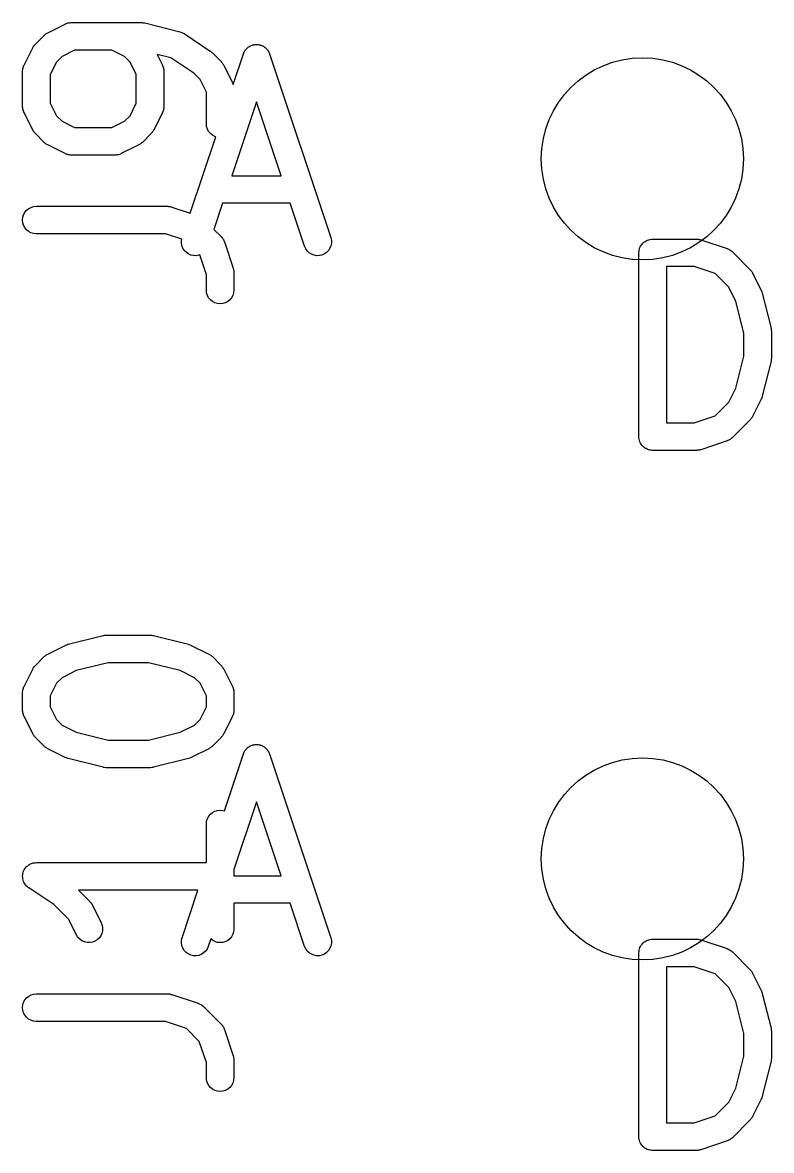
# Model space of a CAD drawing. Extents: x 47 to 146.1, y -90.2 to -39.3.
# Drawn here: x 90.61 to 94.68, y -51.12 to -44.98 of the extents above; entities that cross this region are included whole.
import ezdxf

# ---------------------------------------------------------------- set-up
doc = ezdxf.new("R2010")
doc.units = 0
doc.header["$MEASUREMENT"] = 0
doc.layers.add('BLACK', color=7, linetype='CONTINUOUS')

msp = doc.modelspace()

# ---------------------------------------------------------------- linework, layer by layer
at = {"layer": 'BLACK', "linetype": 'CONTINUOUS'}
for p, q in [((90.7441, -45.0339), (90.8393, -44.9863)), ((90.8393, -44.9863), (90.8403, -44.9858)), ((90.8403, -44.9858), (90.8423, -44.985)), ((90.8423, -44.985), (90.8443, -44.984)), ((90.8443, -44.984), (90.8492, -44.9825)), ((90.8492, -44.9825), (90.854, -44.9807)), ((90.854, -44.9807), (90.8562, -44.9804)), ((90.8562, -44.9804), (90.8583, -44.9798)), ((90.8583, -44.9798), (90.8634, -44.9793)), ((90.8634, -44.9793), (90.8685, -44.9785)), ((90.8685, -44.9785), (90.8707, -44.9785)), ((90.8707, -44.9785), (90.8729, -44.9783)), ((90.8729, -44.9783), (91.2538, -44.9783)), ((91.2538, -44.9783), (91.2549, -44.9783)), ((91.2549, -44.9783), (91.2562, -44.9785)), ((91.2562, -44.9785), (91.2575, -44.9784)), ((91.2575, -44.9784), (91.2635, -44.9793)), ((91.2635, -44.9793), (91.2694, -44.98)), ((91.2694, -44.98), (91.2707, -44.9804)), ((91.2707, -44.9804), (91.272, -44.9806)), ((91.272, -44.9806), (91.4625, -45.0282)), ((90.677, -45.0955), (90.7246, -45.0479)), ((90.7246, -45.0479), (90.7253, -45.0472)), ((90.7253, -45.0472), (90.7286, -45.0446)), ((90.7286, -45.0446), (90.7317, -45.0417)), ((90.7317, -45.0417), (90.7343, -45.04)), ((90.7343, -45.04), (90.7368, -45.0381)), ((90.7368, -45.0381), (90.7405, -45.0361)), ((90.7405, -45.0361), (90.7441, -45.0339)), ((91.4625, -45.0282), (91.4635, -45.0285)), ((91.4635, -45.0285), (91.4682, -45.0302)), ((91.4682, -45.0302), (91.473, -45.0317)), ((91.473, -45.0317), (91.475, -45.0328)), ((91.475, -45.0328), (91.4772, -45.0336)), ((91.4772, -45.0336), (91.4815, -45.0362)), ((91.4815, -45.0362), (91.4859, -45.0385)), ((91.4859, -45.0385), (91.6287, -45.1338)), ((90.6153, -45.2103), (90.6629, -45.115)), ((90.6629, -45.115), (90.6634, -45.1141)), ((90.6634, -45.1141), (90.6657, -45.1106)), ((90.6657, -45.1106), (90.6677, -45.1068)), ((90.6677, -45.1068), (90.6697, -45.1044)), ((90.6697, -45.1044), (90.6714, -45.1018)), ((90.6714, -45.1018), (90.6743, -45.0988)), ((90.6743, -45.0988), (90.677, -45.0955)), ((91.8278, -45.119), (91.8314, -45.1153)), ((91.8314, -45.1153), (91.8331, -45.1141)), ((91.8331, -45.1141), (91.8347, -45.1126)), ((91.8347, -45.1126), (91.8391, -45.1099)), ((91.8391, -45.1099), (91.8434, -45.1069)), ((91.8434, -45.1069), (91.8453, -45.1061)), ((91.8453, -45.1061), (91.8472, -45.105)), ((91.8472, -45.105), (91.852, -45.1031)), ((91.852, -45.1031), (91.8568, -45.1011)), ((91.8568, -45.1011), (91.8589, -45.1006)), ((91.8589, -45.1006), (91.8609, -45.0999)), ((91.8609, -45.0999), (91.866, -45.099)), ((91.866, -45.099), (91.8711, -45.0979)), ((91.8711, -45.0979), (91.8732, -45.0979)), ((91.8732, -45.0979), (91.8753, -45.0975)), ((91.8753, -45.0975), (91.8805, -45.0977)), ((91.8805, -45.0977), (91.8857, -45.0976)), ((91.8857, -45.0976), (91.8878, -45.098)), ((91.8878, -45.098), (91.89, -45.098)), ((91.89, -45.098), (91.895, -45.0992)), ((91.895, -45.0992), (91.9001, -45.1001)), ((91.9001, -45.1001), (91.9021, -45.1009)), ((91.9021, -45.1009), (91.9042, -45.1014)), ((91.9042, -45.1014), (91.9089, -45.1035)), ((91.9089, -45.1035), (91.9138, -45.1054)), ((91.9138, -45.1054), (91.9156, -45.1066)), ((91.9156, -45.1066), (91.9175, -45.1075)), ((91.9175, -45.1075), (91.9218, -45.1105)), ((91.9218, -45.1105), (91.9261, -45.1133)), ((91.9261, -45.1133), (91.9277, -45.1147)), ((91.9277, -45.1147), (91.9294, -45.116)), ((91.9294, -45.116), (91.933, -45.1198)), ((90.822, -45.1626), (90.7916, -45.193)), ((90.8906, -45.1283), (90.822, -45.1626)), ((91.0932, -45.1283), (90.8906, -45.1283)), ((91.1618, -45.1626), (91.0932, -45.1283)), ((91.1922, -45.193), (91.1618, -45.1626)), ((91.4135, -45.1706), (91.3394, -45.152)), ((91.3394, -45.152), (91.3685, -45.2103)), ((91.5394, -45.2545), (91.4135, -45.1706)), ((91.6287, -45.1338), (91.6289, -45.1339)), ((91.6289, -45.1339), (91.6289, -45.1339)), ((91.6289, -45.1339), (91.6289, -45.1339)), ((91.6289, -45.1339), (91.6296, -45.1344)), ((91.6296, -45.1344), (91.6349, -45.1388)), ((91.6349, -45.1388), (91.6402, -45.1432)), ((91.6402, -45.1432), (91.6878, -45.1908)), ((91.7532, -45.3155), (91.8088, -45.1487)), ((91.8088, -45.1487), (91.8092, -45.1477)), ((91.8092, -45.1477), (91.8114, -45.143)), ((91.8114, -45.143), (91.8133, -45.1381)), ((91.8133, -45.1381), (91.8144, -45.1363)), ((91.8144, -45.1363), (91.8153, -45.1344)), ((91.8153, -45.1344), (91.8184, -45.1302)), ((91.8184, -45.1302), (91.8212, -45.1258)), ((91.8212, -45.1258), (91.8227, -45.1243)), ((91.8227, -45.1243), (91.8239, -45.1226)), ((91.8239, -45.1226), (91.8278, -45.119)), ((91.933, -45.1198), (91.9367, -45.1233)), ((91.9367, -45.1233), (91.938, -45.1251)), ((91.938, -45.1251), (91.9394, -45.1267)), ((91.9394, -45.1267), (91.9422, -45.131)), ((91.9422, -45.131), (91.9452, -45.1353)), ((91.9452, -45.1353), (91.9461, -45.1373)), ((91.9461, -45.1373), (91.9472, -45.1391)), ((91.9472, -45.1391), (91.949, -45.1439)), ((91.949, -45.1439), (91.9512, -45.1487)), ((91.9512, -45.1487), (92.2845, -46.1487)), ((90.6076, -45.2384), (90.6084, -45.2333)), ((90.6076, -45.2406), (90.6076, -45.2384)), ((90.6084, -45.2333), (90.609, -45.2282)), ((90.609, -45.2282), (90.6097, -45.2261)), ((90.6097, -45.2261), (90.6101, -45.2239)), ((90.6101, -45.2239), (90.6119, -45.2191)), ((90.6119, -45.2191), (90.6134, -45.2143)), ((90.6134, -45.2143), (90.6145, -45.2123)), ((90.6145, -45.2123), (90.6153, -45.2103)), ((90.7916, -45.193), (90.7574, -45.2615)), ((91.2264, -45.2615), (91.1922, -45.193)), ((91.3685, -45.2103), (91.369, -45.2112)), ((91.369, -45.2112), (91.3697, -45.2133)), ((91.3697, -45.2133), (91.3708, -45.2152)), ((91.3708, -45.2152), (91.3723, -45.2201)), ((91.3723, -45.2201), (91.374, -45.2249)), ((91.374, -45.2249), (91.3744, -45.2271)), ((91.3744, -45.2271), (91.375, -45.2292)), ((91.375, -45.2292), (91.3755, -45.2343)), ((91.3755, -45.2343), (91.3763, -45.2394)), ((91.3763, -45.2394), (91.3762, -45.2416)), ((91.6878, -45.1908), (91.6885, -45.1915)), ((91.6885, -45.1915), (91.6912, -45.1948)), ((91.6912, -45.1948), (91.6941, -45.1979)), ((91.6941, -45.1979), (91.6957, -45.2005)), ((91.6957, -45.2005), (91.6977, -45.203)), ((91.6977, -45.203), (91.6996, -45.2067)), ((91.6996, -45.2067), (91.7018, -45.2103)), ((91.7018, -45.2103), (91.7495, -45.3055)), ((90.6074, -45.2428), (90.6076, -45.2406)), ((90.6074, -45.2438), (90.6074, -45.2428)), ((90.6074, -45.4343), (90.6074, -45.2438)), ((90.7574, -45.2615), (90.7574, -45.4166)), ((91.2264, -45.4166), (91.2264, -45.2615)), ((91.3762, -45.2416), (91.3764, -45.2438)), ((91.3764, -45.2438), (91.3764, -45.4343)), ((91.5731, -45.2882), (91.5394, -45.2545)), ((91.6074, -45.3568), (91.5731, -45.2882)), ((91.6074, -45.5295), (91.6074, -45.3568)), ((91.7495, -45.3055), (91.7499, -45.3064)), ((91.7499, -45.3064), (91.7507, -45.3085)), ((91.7507, -45.3085), (91.7517, -45.3105)), ((91.7517, -45.3105), (91.7532, -45.3154)), ((91.7532, -45.3154), (91.7532, -45.3155)), ((90.7574, -45.4166), (90.7916, -45.4851)), ((91.1922, -45.4851), (91.2264, -45.4166)), ((91.88, -45.4095), (91.746, -45.8117)), ((92.014, -45.8117), (91.88, -45.4095)), ((90.6076, -45.4365), (90.6074, -45.4343)), ((90.6075, -45.4387), (90.6076, -45.4365)), ((90.6083, -45.4437), (90.6075, -45.4387)), ((90.6088, -45.4489), (90.6083, -45.4437)), ((90.6094, -45.451), (90.6088, -45.4489)), ((90.6098, -45.4531), (90.6094, -45.451)), ((90.6116, -45.458), (90.6098, -45.4531)), ((90.613, -45.4629), (90.6116, -45.458)), ((90.6141, -45.4648), (90.613, -45.4629)), ((90.6148, -45.4669), (90.6141, -45.4648)), ((90.6153, -45.4678), (90.6148, -45.4669)), ((90.6629, -45.5631), (90.6153, -45.4678)), ((90.7916, -45.4851), (90.822, -45.5155)), ((91.1618, -45.5155), (91.1922, -45.4851)), ((91.3685, -45.4678), (91.3209, -45.5631)), ((91.3693, -45.4658), (91.3685, -45.4678)), ((91.3704, -45.4638), (91.3693, -45.4658)), ((91.3719, -45.459), (91.3704, -45.4638)), ((91.3737, -45.4542), (91.3719, -45.459)), ((91.3741, -45.452), (91.3737, -45.4542)), ((91.3748, -45.4499), (91.3741, -45.452)), ((91.3754, -45.4448), (91.3748, -45.4499)), ((91.3762, -45.4397), (91.3754, -45.4448)), ((91.3764, -45.4353), (91.3762, -45.4375)), ((91.3762, -45.4375), (91.3762, -45.4397)), ((91.3764, -45.4343), (91.3764, -45.4353)), ((90.822, -45.5155), (90.8906, -45.5498)), ((91.0932, -45.5498), (91.1618, -45.5155)), ((91.6088, -45.5441), (91.6074, -45.5295)), ((91.613, -45.5581), (91.6088, -45.5441)), ((90.6652, -45.5666), (90.6629, -45.5631)), ((90.6671, -45.5704), (90.6652, -45.5666)), ((90.669, -45.5728), (90.6671, -45.5704)), ((90.6707, -45.5755), (90.669, -45.5728)), ((90.6736, -45.5785), (90.6707, -45.5755)), ((90.6762, -45.5818), (90.6736, -45.5785)), ((90.677, -45.5826), (90.6762, -45.5818)), ((90.7246, -45.6302), (90.677, -45.5826)), ((90.8906, -45.5498), (91.0932, -45.5498)), ((91.3068, -45.5826), (91.2592, -45.6302)), ((91.3095, -45.5793), (91.3068, -45.5826)), ((91.3125, -45.5763), (91.3095, -45.5793)), ((91.3142, -45.5737), (91.3125, -45.5763)), ((91.3161, -45.5712), (91.3142, -45.5737)), ((91.3181, -45.5675), (91.3161, -45.5712)), ((91.3204, -45.564), (91.3181, -45.5675)), ((91.3209, -45.5631), (91.3204, -45.564)), ((91.5199, -46.0154), (91.6583, -45.6002)), ((91.6199, -45.571), (91.613, -45.5581)), ((91.6292, -45.5824), (91.6199, -45.571)), ((91.6404, -45.5917), (91.6292, -45.5824)), ((91.6533, -45.5987), (91.6404, -45.5917)), ((91.6583, -45.6002), (91.6533, -45.5987)), ((90.7278, -45.6328), (90.7246, -45.6302)), ((90.7309, -45.6358), (90.7278, -45.6328)), ((90.7335, -45.6375), (90.7309, -45.6358)), ((90.7359, -45.6395), (90.7335, -45.6375)), ((90.7396, -45.6415), (90.7359, -45.6395)), ((90.7431, -45.6437), (90.7396, -45.6415)), ((90.7441, -45.6442), (90.7431, -45.6437)), ((90.8393, -45.6918), (90.7441, -45.6442)), ((91.2397, -45.6442), (91.1445, -45.6918)), ((91.2433, -45.642), (91.2397, -45.6442)), ((91.247, -45.64), (91.2433, -45.642)), ((91.2495, -45.6381), (91.247, -45.64)), ((91.2521, -45.6364), (91.2495, -45.6381)), ((91.2552, -45.6335), (91.2521, -45.6364)), ((91.2585, -45.6309), (91.2552, -45.6335)), ((91.2592, -45.6302), (91.2585, -45.6309)), ((90.8414, -45.6926), (90.8393, -45.6918)), ((90.8433, -45.6937), (90.8414, -45.6926)), ((90.8482, -45.6952), (90.8433, -45.6937)), ((90.853, -45.6971), (90.8482, -45.6952)), ((90.8552, -45.6975), (90.853, -45.6971)), ((90.8573, -45.6981), (90.8552, -45.6975)), ((90.8624, -45.6987), (90.8573, -45.6981)), ((90.8674, -45.6996), (90.8624, -45.6987)), ((90.8696, -45.6995), (90.8674, -45.6996)), ((90.8718, -45.6998), (90.8696, -45.6995)), ((90.8729, -45.6998), (90.8718, -45.6998)), ((91.111, -45.6998), (90.8729, -45.6998)), ((91.1131, -45.6995), (91.111, -45.6998)), ((91.1154, -45.6996), (91.1131, -45.6995)), ((91.1204, -45.6988), (91.1154, -45.6996)), ((91.1255, -45.6983), (91.1204, -45.6988)), ((91.1276, -45.6977), (91.1255, -45.6983)), ((91.1298, -45.6974), (91.1276, -45.6977)), ((91.1346, -45.6956), (91.1298, -45.6974)), ((91.1395, -45.6941), (91.1346, -45.6956)), ((91.1415, -45.6931), (91.1395, -45.6941)), ((91.1436, -45.6923), (91.1415, -45.6931)), ((91.1445, -45.6918), (91.1436, -45.6923)), ((91.746, -45.8117), (92.014, -45.8117)), ((91.696, -45.9617), (91.6485, -46.1039)), ((92.064, -45.9617), (91.696, -45.9617)), ((92.1422, -46.1961), (92.064, -45.9617)), ((90.6089, -46.0383), (90.6132, -46.0243)), ((90.6132, -46.0243), (90.6202, -46.0114)), ((90.6202, -46.0114), (90.6295, -46.0001)), ((90.6295, -46.0001), (90.6409, -45.9909)), ((90.6409, -45.9909), (90.6538, -45.984)), ((90.6538, -45.984), (90.6678, -45.9798)), ((90.6678, -45.9798), (90.6824, -45.9783)), ((90.6824, -45.9783), (91.3967, -45.9783)), ((91.3967, -45.9783), (91.3977, -45.9783)), ((91.3977, -45.9783), (91.4019, -45.9788)), ((91.4019, -45.9788), (91.4061, -45.9789)), ((91.4061, -45.9789), (91.4092, -45.9796)), ((91.4092, -45.9796), (91.4123, -45.98)), ((91.4123, -45.98), (91.4163, -45.9812)), ((91.4163, -45.9812), (91.4204, -45.9822)), ((91.4204, -45.9822), (91.5199, -46.0154)), ((90.6074, -46.0528), (90.6089, -46.0383)), ((90.6087, -46.0674), (90.6074, -46.0528)), ((90.6128, -46.0814), (90.6087, -46.0674)), ((90.6196, -46.0944), (90.6128, -46.0814)), ((90.6288, -46.1058), (90.6196, -46.0944)), ((90.64, -46.1152), (90.6288, -46.1058)), ((90.6528, -46.1223), (90.64, -46.1152)), ((90.6668, -46.1267), (90.6528, -46.1223)), ((90.6813, -46.1283), (90.6668, -46.1267)), ((90.6824, -46.1283), (90.6813, -46.1283)), ((91.3845, -46.1283), (90.6824, -46.1283)), ((91.4734, -46.158), (91.3845, -46.1283)), ((91.4723, -46.1629), (91.4734, -46.158)), ((91.6485, -46.1039), (91.6878, -46.1432)), ((91.6878, -46.1432), (91.6885, -46.1439)), ((91.6885, -46.1439), (91.6899, -46.1456)), ((91.6899, -46.1456), (91.6915, -46.1471)), ((91.6915, -46.1471), (91.6945, -46.1513)), ((91.6945, -46.1513), (91.6977, -46.1553)), ((91.6977, -46.1553), (91.6987, -46.1573)), ((91.6987, -46.1573), (91.7, -46.1591)), ((91.7, -46.1591), (91.702, -46.1638)), ((92.2845, -46.1487), (92.2848, -46.1497)), ((92.2848, -46.1497), (92.2879, -46.164)), ((94.0076, -46.1622), (94.0144, -46.1602)), ((94.0144, -46.1602), (94.0211, -46.1582)), ((94.0211, -46.1582), (94.0214, -46.1581)), ((94.0214, -46.1581), (94.0217, -46.1581)), ((94.0217, -46.1581), (94.0287, -46.1574)), ((94.0287, -46.1574), (94.0357, -46.1567)), ((94.0357, -46.1567), (94.2738, -46.1567)), ((94.2738, -46.1567), (94.2749, -46.1568)), ((94.2749, -46.1568), (94.279, -46.1572)), ((94.279, -46.1572), (94.2833, -46.1573)), ((94.2833, -46.1573), (94.2863, -46.158)), ((94.2863, -46.158), (94.2894, -46.1584)), ((94.2894, -46.1584), (94.2934, -46.1597)), ((94.2934, -46.1597), (94.2975, -46.1606)), ((94.2975, -46.1606), (94.4404, -46.2082)), ((91.4718, -46.1776), (91.4723, -46.1629)), ((91.4743, -46.192), (91.4718, -46.1776)), ((91.4795, -46.2057), (91.4743, -46.192)), ((91.4872, -46.2181), (91.4795, -46.2057)), ((91.4972, -46.2288), (91.4872, -46.2181)), ((91.702, -46.1638), (91.7044, -46.1683)), ((91.7044, -46.1683), (91.705, -46.1705)), ((91.705, -46.1705), (91.7059, -46.1725)), ((91.7059, -46.1725), (91.7535, -46.3153)), ((92.1481, -46.2095), (92.1422, -46.1961)), ((92.1566, -46.2214), (92.1481, -46.2095)), ((92.1672, -46.2315), (92.1566, -46.2214)), ((92.2721, -46.2189), (92.262, -46.2295)), ((92.2801, -46.2066), (92.2721, -46.2189)), ((92.2854, -46.193), (92.2801, -46.2066)), ((92.2881, -46.1786), (92.2854, -46.193)), ((92.2879, -46.164), (92.2881, -46.1786)), ((93.9615, -46.2237), (93.9622, -46.2167)), ((93.9622, -46.2167), (93.9623, -46.2164)), ((93.9623, -46.2164), (93.9624, -46.2162)), ((93.9624, -46.2162), (93.9645, -46.2095)), ((93.9645, -46.2095), (93.9666, -46.2027)), ((93.9666, -46.2027), (93.9667, -46.2024)), ((93.9667, -46.2024), (93.9668, -46.2022)), ((93.9668, -46.2022), (93.9702, -46.196)), ((93.9702, -46.196), (93.9735, -46.1898)), ((93.9735, -46.1898), (93.9737, -46.1896)), ((93.9737, -46.1896), (93.9738, -46.1894)), ((93.9738, -46.1894), (93.9784, -46.1839)), ((93.9784, -46.1839), (93.9829, -46.1785)), ((93.9829, -46.1785), (93.9831, -46.1784)), ((93.9831, -46.1784), (93.9832, -46.1782)), ((93.9832, -46.1782), (93.9887, -46.1738)), ((93.9887, -46.1738), (93.9942, -46.1693)), ((93.9942, -46.1693), (93.9944, -46.1692)), ((93.9944, -46.1692), (93.9946, -46.169)), ((93.9946, -46.169), (94.0009, -46.1657)), ((94.0009, -46.1657), (94.0071, -46.1624)), ((94.0071, -46.1624), (94.0074, -46.1623)), ((94.0074, -46.1623), (94.0076, -46.1622)), ((94.4404, -46.2082), (94.4414, -46.2086)), ((94.4414, -46.2086), (94.4434, -46.2095)), ((94.4434, -46.2095), (94.4455, -46.2101)), ((94.4455, -46.2101), (94.45, -46.2125)), ((94.45, -46.2125), (94.4547, -46.2147)), ((94.4547, -46.2147), (94.4564, -46.216)), ((94.4564, -46.216), (94.4584, -46.217)), ((94.4584, -46.217), (94.4624, -46.2203)), ((94.4624, -46.2203), (94.4665, -46.2233)), ((91.5091, -46.2373), (91.4972, -46.2288)), ((91.5225, -46.2434), (91.5091, -46.2373)), ((91.5367, -46.2467), (91.5225, -46.2434)), ((91.5513, -46.2472), (91.5367, -46.2467)), ((91.5658, -46.2449), (91.5513, -46.2472)), ((91.5713, -46.2429), (91.5658, -46.2449)), ((91.6074, -46.3512), (91.5713, -46.2429)), ((92.1796, -46.2393), (92.1672, -46.2315)), ((92.1932, -46.2446), (92.1796, -46.2393)), ((92.2076, -46.2472), (92.1932, -46.2446)), ((92.2223, -46.2468), (92.2076, -46.2472)), ((92.2366, -46.2437), (92.2223, -46.2468)), ((92.25, -46.2378), (92.2366, -46.2437)), ((92.262, -46.2295), (92.25, -46.2378)), ((93.9607, -46.2307), (93.9615, -46.2237)), ((93.9607, -46.2312), (93.9607, -46.2307)), ((93.9607, -46.2317), (93.9607, -46.2312)), ((93.9607, -46.2312), (93.9607, -46.2312)), ((93.9607, -46.2312), (93.9607, -46.2312)), ((93.9607, -47.2317), (93.9607, -46.2317)), ((94.4665, -46.2233), (94.468, -46.2249)), ((94.468, -46.2249), (94.4697, -46.2263)), ((94.4697, -46.2263), (94.5649, -46.3216)), ((91.7535, -46.3153), (91.7539, -46.3163)), ((91.7539, -46.3163), (91.7547, -46.3204)), ((91.7547, -46.3204), (91.756, -46.3245)), ((91.756, -46.3245), (91.7563, -46.3276)), ((91.7563, -46.3276), (91.7569, -46.3306)), ((91.7569, -46.3306), (91.757, -46.3348)), ((91.757, -46.3348), (91.7574, -46.339)), ((91.7574, -46.339), (91.7574, -46.4343)), ((94.1107, -46.3067), (94.1107, -47.1567)), ((94.2616, -46.3067), (94.1107, -46.3067)), ((94.3762, -46.3449), (94.2616, -46.3067)), ((94.4503, -46.419), (94.3762, -46.3449)), ((94.5649, -46.3216), (94.5657, -46.3223)), ((94.5657, -46.3223), (94.5683, -46.3256)), ((94.5683, -46.3256), (94.5712, -46.3287)), ((94.5712, -46.3287), (94.5729, -46.3313)), ((94.5729, -46.3313), (94.5748, -46.3338)), ((94.5748, -46.3338), (94.5767, -46.3375)), ((94.5767, -46.3375), (94.579, -46.3411)), ((94.579, -46.3411), (94.6266, -46.4363)), ((91.6074, -46.4343), (91.6074, -46.3512)), ((91.6088, -46.4489), (91.6074, -46.4343)), ((91.613, -46.4629), (91.6088, -46.4489)), ((91.6199, -46.4758), (91.613, -46.4629)), ((91.7513, -46.4638), (91.7443, -46.4767)), ((91.7557, -46.4499), (91.7513, -46.4638)), ((91.7574, -46.4353), (91.7557, -46.4499)), ((91.7574, -46.4343), (91.7574, -46.4353)), ((94.4888, -46.496), (94.4503, -46.419)), ((94.6266, -46.4363), (94.6271, -46.4372)), ((94.6271, -46.4372), (94.6272, -46.4376)), ((94.6272, -46.4376), (94.6274, -46.4379)), ((94.6274, -46.4379), (94.6297, -46.4445)), ((94.6297, -46.4445), (94.6321, -46.451)), ((94.6321, -46.451), (94.6322, -46.4513)), ((94.6322, -46.4513), (94.6323, -46.4517)), ((94.6323, -46.4517), (94.6799, -46.6421)), ((91.6292, -46.4871), (91.6199, -46.4758)), ((91.6404, -46.4965), (91.6292, -46.4871)), ((91.6533, -46.5034), (91.6404, -46.4965)), ((91.6673, -46.5078), (91.6533, -46.5034)), ((91.6819, -46.5093), (91.6673, -46.5078)), ((91.6964, -46.508), (91.6819, -46.5093)), ((91.7105, -46.5038), (91.6964, -46.508)), ((91.7234, -46.497), (91.7105, -46.5038)), ((91.7349, -46.4879), (91.7234, -46.497)), ((91.7443, -46.4767), (91.7349, -46.4879)), ((94.5321, -46.6696), (94.4888, -46.496)), ((94.6799, -46.6421), (94.6801, -46.6431)), ((94.6801, -46.6431), (94.6803, -46.6445)), ((94.6803, -46.6445), (94.6807, -46.6457)), ((94.6807, -46.6457), (94.6813, -46.6517)), ((94.6813, -46.6517), (94.6821, -46.6577)), ((94.5321, -46.7939), (94.5321, -46.6696)), ((94.6821, -46.6577), (94.682, -46.659)), ((94.682, -46.659), (94.6821, -46.6603)), ((94.6821, -46.6603), (94.6821, -46.8032)), ((94.4888, -46.9675), (94.5321, -46.7939)), ((94.6799, -46.8214), (94.6323, -47.0118)), ((94.6801, -46.82), (94.6799, -46.8214)), ((94.6805, -46.8188), (94.6801, -46.82)), ((94.6812, -46.8128), (94.6805, -46.8188)), ((94.6821, -46.8069), (94.6812, -46.8128)), ((94.6821, -46.8042), (94.682, -46.8055)), ((94.682, -46.8055), (94.6821, -46.8069)), ((94.6821, -46.8032), (94.6821, -46.8042)), ((94.4503, -47.0445), (94.4888, -46.9675)), ((94.6293, -47.0201), (94.6269, -47.0266)), ((94.6318, -47.0135), (94.6293, -47.0201)), ((94.6319, -47.0132), (94.6318, -47.0135)), ((94.632, -47.0129), (94.6319, -47.0132)), ((94.6323, -47.0118), (94.632, -47.0129)), ((94.3762, -47.1186), (94.4503, -47.0445)), ((94.6266, -47.0272), (94.579, -47.1224)), ((94.6267, -47.0269), (94.6266, -47.0272)), ((94.6269, -47.0266), (94.6267, -47.0269)), ((94.2616, -47.1567), (94.3762, -47.1186)), ((94.5649, -47.1419), (94.4697, -47.2372)), ((94.5676, -47.1387), (94.5649, -47.1419)), ((94.5705, -47.1356), (94.5676, -47.1387)), ((94.5722, -47.133), (94.5705, -47.1356)), ((94.5742, -47.1306), (94.5722, -47.133)), ((94.5762, -47.1269), (94.5742, -47.1306)), ((94.5785, -47.1234), (94.5762, -47.1269)), ((94.579, -47.1224), (94.5785, -47.1234)), ((94.1107, -47.1567), (94.2616, -47.1567)), ((93.9614, -47.2388), (93.9607, -47.2317)), ((93.962, -47.2458), (93.9614, -47.2388)), ((93.9621, -47.2461), (93.962, -47.2458)), ((93.9621, -47.2463), (93.9621, -47.2461)), ((93.9642, -47.2531), (93.9621, -47.2463)), ((93.9662, -47.2598), (93.9642, -47.2531)), ((93.9663, -47.2601), (93.9662, -47.2598)), ((93.9664, -47.2603), (93.9663, -47.2601)), ((93.9697, -47.2666), (93.9664, -47.2603)), ((94.4404, -47.2553), (94.2975, -47.3029)), ((94.4424, -47.2544), (94.4404, -47.2553)), ((94.4445, -47.2538), (94.4424, -47.2544)), ((94.4491, -47.2514), (94.4445, -47.2538)), ((94.4538, -47.2493), (94.4491, -47.2514)), ((94.4556, -47.248), (94.4538, -47.2493)), ((94.4575, -47.247), (94.4556, -47.248)), ((94.4615, -47.2438), (94.4575, -47.247)), ((94.4657, -47.2409), (94.4615, -47.2438)), ((94.4672, -47.2393), (94.4657, -47.2409)), ((94.469, -47.2379), (94.4672, -47.2393)), ((94.4697, -47.2372), (94.469, -47.2379)), ((93.973, -47.2728), (93.9697, -47.2666)), ((93.9731, -47.273), (93.973, -47.2728)), ((93.9732, -47.2732), (93.9731, -47.273)), ((93.9777, -47.2788), (93.9732, -47.2732)), ((93.9821, -47.2842), (93.9777, -47.2788)), ((93.9823, -47.2844), (93.9821, -47.2842)), ((93.9825, -47.2846), (93.9823, -47.2844)), ((93.9879, -47.2891), (93.9825, -47.2846)), ((93.9933, -47.2936), (93.9879, -47.2891)), ((93.9936, -47.2938), (93.9933, -47.2936)), ((93.9938, -47.2939), (93.9936, -47.2938)), ((94, -47.2973), (93.9938, -47.2939)), ((94.0062, -47.3007), (94, -47.2973)), ((94.0064, -47.3008), (94.0062, -47.3007)), ((94.0066, -47.3009), (94.0064, -47.3008)), ((94.0134, -47.303), (94.0066, -47.3009)), ((94.0201, -47.3051), (94.0134, -47.303)), ((94.0204, -47.3051), (94.0201, -47.3051)), ((94.0206, -47.3052), (94.0204, -47.3051)), ((94.0276, -47.3059), (94.0206, -47.3052)), ((94.0347, -47.3067), (94.0276, -47.3059)), ((94.0352, -47.3067), (94.0347, -47.3067)), ((94.0357, -47.3067), (94.0352, -47.3067)), ((94.0352, -47.3067), (94.0352, -47.3067)), ((94.0352, -47.3067), (94.0352, -47.3067)), ((94.2738, -47.3067), (94.0357, -47.3067)), ((94.278, -47.3063), (94.2738, -47.3067)), ((94.2822, -47.3063), (94.278, -47.3063)), ((94.2853, -47.3056), (94.2822, -47.3063)), ((94.2884, -47.3053), (94.2853, -47.3056)), ((94.2924, -47.3041), (94.2884, -47.3053)), ((94.2965, -47.3032), (94.2924, -47.3041)), ((94.2975, -47.3029), (94.2965, -47.3032)), ((90.7441, -48.4153), (90.8393, -48.3677)), ((90.8393, -48.3677), (90.8403, -48.3672)), ((90.8403, -48.3672), (90.8406, -48.3671)), ((90.8406, -48.3671), (90.8409, -48.3669)), ((90.8409, -48.3669), (90.8475, -48.3646)), ((90.8475, -48.3646), (90.854, -48.3622)), ((90.854, -48.3622), (90.8543, -48.3621)), ((90.8543, -48.3621), (90.8547, -48.362)), ((90.8547, -48.362), (91.0451, -48.3144)), ((91.0451, -48.3144), (91.0462, -48.3141)), ((91.0462, -48.3141), (91.0475, -48.314)), ((91.0475, -48.314), (91.0488, -48.3136)), ((91.0488, -48.3136), (91.0547, -48.313)), ((91.0547, -48.313), (91.0607, -48.3122)), ((91.0607, -48.3122), (91.062, -48.3123)), ((91.062, -48.3123), (91.0633, -48.3121)), ((91.0633, -48.3121), (91.3014, -48.3121)), ((91.3014, -48.3121), (91.3025, -48.3121)), ((91.3025, -48.3121), (91.3038, -48.3123)), ((91.3038, -48.3123), (91.3051, -48.3122)), ((91.3051, -48.3122), (91.3111, -48.3131)), ((91.3111, -48.3131), (91.317, -48.3138)), ((91.317, -48.3138), (91.3183, -48.3142)), ((91.3183, -48.3142), (91.3196, -48.3144)), ((91.3196, -48.3144), (91.5101, -48.362)), ((91.5101, -48.362), (91.5111, -48.3623)), ((91.5111, -48.3623), (91.5114, -48.3624)), ((91.5114, -48.3624), (91.5118, -48.3624)), ((91.5118, -48.3624), (91.5183, -48.3649)), ((91.5183, -48.3649), (91.5248, -48.3674)), ((91.5248, -48.3674), (91.5251, -48.3676)), ((91.5251, -48.3676), (91.5254, -48.3677)), ((91.5254, -48.3677), (91.6207, -48.4153)), ((90.677, -48.477), (90.7246, -48.4293)), ((90.7246, -48.4293), (90.7253, -48.4286)), ((90.7253, -48.4286), (90.7286, -48.426)), ((90.7286, -48.426), (90.7317, -48.4231)), ((90.7317, -48.4231), (90.7343, -48.4214)), ((90.7343, -48.4214), (90.7368, -48.4195)), ((90.7368, -48.4195), (90.7405, -48.4175)), ((90.7405, -48.4175), (90.7441, -48.4153)), ((91.6207, -48.4153), (91.6216, -48.4158)), ((91.6216, -48.4158), (91.6252, -48.4181)), ((91.6252, -48.4181), (91.6289, -48.4201)), ((91.6289, -48.4201), (91.6313, -48.422)), ((91.6313, -48.422), (91.6339, -48.4237)), ((91.6339, -48.4237), (91.6369, -48.4267)), ((91.6369, -48.4267), (91.6402, -48.4293)), ((91.6402, -48.4293), (91.6878, -48.477)), ((90.6634, -48.4955), (90.6657, -48.492)), ((90.6657, -48.492), (90.6677, -48.4883)), ((90.6677, -48.4883), (90.6697, -48.4859)), ((90.6697, -48.4859), (90.6714, -48.4832)), ((90.6714, -48.4832), (90.6743, -48.4802)), ((90.6743, -48.4802), (90.677, -48.477)), ((91.0726, -48.4621), (90.899, -48.5055)), ((91.2922, -48.4621), (91.0726, -48.4621)), ((91.4657, -48.5055), (91.2922, -48.4621)), ((91.6878, -48.477), (91.6885, -48.4777)), ((91.6885, -48.4777), (91.6912, -48.481)), ((91.6912, -48.481), (91.6941, -48.4841)), ((91.6941, -48.4841), (91.6957, -48.4867)), ((91.6957, -48.4867), (91.6977, -48.4892)), ((91.6977, -48.4892), (91.6996, -48.4929)), ((91.6996, -48.4929), (91.7018, -48.4965)), ((90.6153, -48.5917), (90.6629, -48.4965)), ((90.6629, -48.4965), (90.6634, -48.4955)), ((90.822, -48.544), (90.7916, -48.5744)), ((90.899, -48.5055), (90.822, -48.544)), ((91.5427, -48.544), (91.4657, -48.5055)), ((91.5731, -48.5744), (91.5427, -48.544)), ((91.7018, -48.4965), (91.7495, -48.5917)), ((90.6076, -48.6198), (90.6084, -48.6147)), ((90.6084, -48.6147), (90.609, -48.6096)), ((90.609, -48.6096), (90.6097, -48.6075)), ((90.6097, -48.6075), (90.6101, -48.6054)), ((90.6101, -48.6054), (90.6119, -48.6006)), ((90.6119, -48.6006), (90.6134, -48.5957)), ((90.6134, -48.5957), (90.6145, -48.5938)), ((90.6145, -48.5938), (90.6153, -48.5917)), ((90.7916, -48.5744), (90.7574, -48.6429)), ((91.6074, -48.6429), (91.5731, -48.5744)), ((91.7495, -48.5917), (91.7499, -48.5926)), ((91.7499, -48.5926), (91.7507, -48.5947)), ((91.7507, -48.5947), (91.7517, -48.5967)), ((91.7517, -48.5967), (91.7532, -48.6016)), ((91.7532, -48.6016), (91.755, -48.6064)), ((91.755, -48.6064), (91.7553, -48.6086)), ((91.7553, -48.6086), (91.756, -48.6107)), ((91.756, -48.6107), (91.7565, -48.6158)), ((91.7565, -48.6158), (91.7573, -48.6208)), ((90.6074, -48.6242), (90.6076, -48.622)), ((90.6074, -48.6252), (90.6074, -48.6242)), ((90.6074, -48.7205), (90.6074, -48.6252)), ((90.6076, -48.622), (90.6076, -48.6198)), ((90.7574, -48.6429), (90.7574, -48.7028)), ((91.6074, -48.7028), (91.6074, -48.6429)), ((91.7573, -48.6208), (91.7572, -48.623)), ((91.7572, -48.623), (91.7574, -48.6252)), ((91.7574, -48.6252), (91.7574, -48.7205)), ((90.6076, -48.7227), (90.6074, -48.7205)), ((90.6075, -48.7249), (90.6076, -48.7227)), ((90.6083, -48.7299), (90.6075, -48.7249)), ((90.6088, -48.735), (90.6083, -48.7299)), ((90.6094, -48.7372), (90.6088, -48.735)), ((90.6098, -48.7393), (90.6094, -48.7372)), ((90.7574, -48.7028), (90.7916, -48.7713)), ((91.5731, -48.7713), (91.6074, -48.7028)), ((91.7551, -48.7382), (91.7547, -48.7403)), ((91.7557, -48.7361), (91.7551, -48.7382)), ((91.7563, -48.731), (91.7557, -48.7361)), ((91.7572, -48.7259), (91.7563, -48.731)), ((91.7574, -48.7215), (91.7571, -48.7237)), ((91.7571, -48.7237), (91.7572, -48.7259)), ((91.7574, -48.7205), (91.7574, -48.7215)), ((90.6116, -48.7441), (90.6098, -48.7393)), ((90.613, -48.7491), (90.6116, -48.7441)), ((90.6141, -48.751), (90.613, -48.7491)), ((90.6148, -48.7531), (90.6141, -48.751)), ((90.6153, -48.754), (90.6148, -48.7531)), ((90.6629, -48.8493), (90.6153, -48.754)), ((90.7916, -48.7713), (90.822, -48.8017)), ((91.5427, -48.8017), (91.5731, -48.7713)), ((91.7495, -48.754), (91.7018, -48.8493)), ((91.7503, -48.752), (91.7495, -48.754)), ((91.7513, -48.75), (91.7503, -48.752)), ((91.7529, -48.7451), (91.7513, -48.75)), ((91.7547, -48.7403), (91.7529, -48.7451)), ((90.6652, -48.8528), (90.6629, -48.8493)), ((90.6671, -48.8566), (90.6652, -48.8528)), ((90.669, -48.859), (90.6671, -48.8566)), ((90.6707, -48.8616), (90.669, -48.859)), ((90.6736, -48.8647), (90.6707, -48.8616)), ((90.822, -48.8017), (90.899, -48.8402)), ((90.899, -48.8402), (91.0726, -48.8836)), ((91.2922, -48.8836), (91.4657, -48.8402)), ((91.4657, -48.8402), (91.5427, -48.8017)), ((91.6951, -48.8598), (91.6934, -48.8625)), ((91.6971, -48.8574), (91.6951, -48.8598)), ((91.6991, -48.8537), (91.6971, -48.8574)), ((91.7014, -48.8502), (91.6991, -48.8537)), ((91.7018, -48.8493), (91.7014, -48.8502)), ((90.6762, -48.868), (90.6736, -48.8647)), ((90.677, -48.8687), (90.6762, -48.868)), ((90.7246, -48.9164), (90.677, -48.8687)), ((90.7278, -48.919), (90.7246, -48.9164)), ((90.7309, -48.922), (90.7278, -48.919)), ((90.7335, -48.9237), (90.7309, -48.922)), ((91.0726, -48.8836), (91.2922, -48.8836)), ((91.6331, -48.9226), (91.6304, -48.9243)), ((91.6361, -48.9197), (91.6331, -48.9226)), ((91.6394, -48.9171), (91.6361, -48.9197)), ((91.6402, -48.9164), (91.6394, -48.9171)), ((91.6878, -48.8687), (91.6402, -48.9164)), ((91.6905, -48.8655), (91.6878, -48.8687)), ((91.6934, -48.8625), (91.6905, -48.8655)), ((91.8331, -48.9241), (91.8347, -48.9226)), ((91.8347, -48.9226), (91.8391, -48.9199)), ((91.8391, -48.9199), (91.8434, -48.9169)), ((91.8434, -48.9169), (91.8453, -48.9161)), ((91.8453, -48.9161), (91.8472, -48.915)), ((91.8472, -48.915), (91.852, -48.9131)), ((91.852, -48.9131), (91.8568, -48.9111)), ((91.8568, -48.9111), (91.8589, -48.9106)), ((91.8589, -48.9106), (91.8609, -48.9099)), ((91.8609, -48.9099), (91.866, -48.909)), ((91.866, -48.909), (91.8711, -48.9079)), ((91.8711, -48.9079), (91.8732, -48.9079)), ((91.8732, -48.9079), (91.8753, -48.9075)), ((91.8753, -48.9075), (91.8805, -48.9077)), ((91.8805, -48.9077), (91.8857, -48.9076)), ((91.8857, -48.9076), (91.8878, -48.908)), ((91.8878, -48.908), (91.89, -48.908)), ((91.89, -48.908), (91.895, -48.9092)), ((91.895, -48.9092), (91.9001, -48.9101)), ((91.9001, -48.9101), (91.9021, -48.9109)), ((91.9021, -48.9109), (91.9042, -48.9114)), ((91.9042, -48.9114), (91.9089, -48.9135)), ((91.9089, -48.9135), (91.9138, -48.9154)), ((91.9138, -48.9154), (91.9156, -48.9166)), ((91.9156, -48.9166), (91.9175, -48.9175)), ((91.9175, -48.9175), (91.9218, -48.9205)), ((91.9218, -48.9205), (91.9261, -48.9233)), ((90.7359, -48.9257), (90.7335, -48.9237)), ((90.7396, -48.9276), (90.7359, -48.9257)), ((90.7431, -48.9299), (90.7396, -48.9276)), ((90.7441, -48.9304), (90.7431, -48.9299)), ((90.8393, -48.978), (90.7441, -48.9304)), ((90.8396, -48.9782), (90.8393, -48.978)), ((90.8399, -48.9783), (90.8396, -48.9782)), ((90.8464, -48.9808), (90.8399, -48.9783)), ((90.853, -48.9833), (90.8464, -48.9808)), ((90.8533, -48.9833), (90.853, -48.9833)), ((90.8537, -48.9835), (90.8533, -48.9833)), ((90.8547, -48.9837), (90.8537, -48.9835)), ((91.0451, -49.0313), (90.8547, -48.9837)), ((91.5101, -48.9837), (91.3196, -49.0313)), ((91.5104, -48.9836), (91.5101, -48.9837)), ((91.5108, -48.9835), (91.5104, -48.9836)), ((91.5173, -48.9812), (91.5108, -48.9835)), ((91.5239, -48.9788), (91.5173, -48.9812)), ((91.5242, -48.9786), (91.5239, -48.9788)), ((91.5245, -48.9785), (91.5242, -48.9786)), ((91.5254, -48.978), (91.5245, -48.9785)), ((91.6207, -48.9304), (91.5254, -48.978)), ((91.6243, -48.9282), (91.6207, -48.9304)), ((91.628, -48.9262), (91.6243, -48.9282)), ((91.6304, -48.9243), (91.628, -48.9262)), ((91.7056, -49.2686), (91.8088, -48.9587)), ((91.8088, -48.9587), (91.8092, -48.9577)), ((91.8092, -48.9577), (91.8114, -48.953)), ((91.8114, -48.953), (91.8133, -48.9481)), ((91.8133, -48.9481), (91.8144, -48.9463)), ((91.8144, -48.9463), (91.8153, -48.9444)), ((91.8153, -48.9444), (91.8184, -48.9402)), ((91.8184, -48.9402), (91.8212, -48.9358)), ((91.8212, -48.9358), (91.8227, -48.9343)), ((91.8227, -48.9343), (91.8239, -48.9326)), ((91.8239, -48.9326), (91.8278, -48.929)), ((91.8278, -48.929), (91.8314, -48.9253)), ((91.8314, -48.9253), (91.8331, -48.9241)), ((91.9261, -48.9233), (91.9277, -48.9247)), ((91.9277, -48.9247), (91.9294, -48.926)), ((91.9294, -48.926), (91.933, -48.9298)), ((91.933, -48.9298), (91.9367, -48.9333)), ((91.9367, -48.9333), (91.938, -48.9351)), ((91.938, -48.9351), (91.9394, -48.9367)), ((91.9394, -48.9367), (91.9422, -48.941)), ((91.9422, -48.941), (91.9452, -48.9453)), ((91.9452, -48.9453), (91.9461, -48.9473)), ((91.9461, -48.9473), (91.9472, -48.9491)), ((91.9472, -48.9491), (91.949, -48.9539)), ((91.949, -48.9539), (91.9512, -48.9587)), ((91.9512, -48.9587), (92.2845, -49.9587)), ((91.0465, -49.0315), (91.0451, -49.0313)), ((91.0477, -49.0319), (91.0465, -49.0315)), ((91.0537, -49.0326), (91.0477, -49.0319)), ((91.0596, -49.0335), (91.0537, -49.0326)), ((91.061, -49.0334), (91.0596, -49.0335)), ((91.0623, -49.0336), (91.061, -49.0334)), ((91.0633, -49.0336), (91.0623, -49.0336)), ((91.3014, -49.0336), (91.0633, -49.0336)), ((91.3028, -49.0334), (91.3014, -49.0336)), ((91.3041, -49.0335), (91.3028, -49.0334)), ((91.31, -49.0327), (91.3041, -49.0335)), ((91.316, -49.0321), (91.31, -49.0327)), ((91.3173, -49.0318), (91.316, -49.0321)), ((91.3186, -49.0316), (91.3173, -49.0318)), ((91.3196, -49.0313), (91.3186, -49.0316)), ((91.88, -49.2195), (91.7574, -49.5874)), ((92.014, -49.6217), (91.88, -49.2195)), ((91.6205, -49.2971), (91.6299, -49.2859)), ((91.6299, -49.2859), (91.6413, -49.2768)), ((91.6413, -49.2768), (91.6543, -49.27)), ((91.6543, -49.27), (91.6683, -49.2659)), ((91.6683, -49.2659), (91.6829, -49.2645)), ((91.6829, -49.2645), (91.6975, -49.2661)), ((91.6975, -49.2661), (91.7056, -49.2686)), ((91.6074, -49.3385), (91.609, -49.3239)), ((91.6074, -49.3395), (91.6074, -49.3385)), ((91.6074, -49.5502), (91.6074, -49.3395)), ((91.609, -49.3239), (91.6134, -49.31)), ((91.6134, -49.31), (91.6205, -49.2971)), ((90.6111, -49.603), (90.6132, -49.5962)), ((90.6132, -49.5962), (90.6133, -49.5961)), ((90.6133, -49.5961), (90.6168, -49.5895)), ((90.6133, -49.5961), (90.6133, -49.5961)), ((90.6168, -49.5895), (90.6202, -49.5833)), ((90.6202, -49.5833), (90.6203, -49.5832)), ((90.6202, -49.5833), (90.6202, -49.5833)), ((90.6203, -49.5832), (90.6249, -49.5776)), ((90.6249, -49.5776), (90.6295, -49.572)), ((90.6295, -49.572), (90.6296, -49.572)), ((90.6296, -49.5719), (90.6354, -49.5672)), ((90.6296, -49.572), (90.6296, -49.5719)), ((90.6354, -49.5672), (90.6409, -49.5628)), ((90.6409, -49.5628), (90.6409, -49.5627)), ((90.6409, -49.5627), (90.641, -49.5627)), ((90.641, -49.5627), (90.6476, -49.5592)), ((90.6476, -49.5592), (90.6538, -49.5559)), ((90.6538, -49.5559), (90.6539, -49.5559)), ((90.6539, -49.5559), (90.6607, -49.5538)), ((90.6539, -49.5559), (90.6539, -49.5559)), ((90.6607, -49.5538), (90.6678, -49.5517)), ((90.6678, -49.5517), (90.6679, -49.5517)), ((90.6679, -49.5516), (90.6752, -49.5509)), ((90.6679, -49.5517), (90.6679, -49.5516)), ((90.6752, -49.5509), (90.6824, -49.5502)), ((90.6824, -49.5502), (91.6074, -49.5502)), ((91.7574, -49.5874), (91.7574, -49.6217)), ((90.6074, -49.6246), (90.6081, -49.6175)), ((90.6074, -49.6247), (90.6074, -49.6246)), ((90.6081, -49.6323), (90.6074, -49.6247)), ((90.6074, -49.6247), (90.6074, -49.6247)), ((90.6081, -49.6175), (90.6089, -49.6102)), ((90.6087, -49.6392), (90.6081, -49.6323)), ((90.6087, -49.6393), (90.6087, -49.6392)), ((90.6087, -49.6392), (90.6087, -49.6392)), ((90.6108, -49.6465), (90.6087, -49.6393)), ((90.6089, -49.61), (90.6111, -49.603)), ((90.6089, -49.6101), (90.6089, -49.61)), ((90.6089, -49.6102), (90.6089, -49.6101)), ((90.6128, -49.6532), (90.6108, -49.6465)), ((90.6128, -49.6533), (90.6128, -49.6532)), ((90.6161, -49.6595), (90.6128, -49.6533)), ((90.6128, -49.6533), (90.6128, -49.6533)), ((90.6196, -49.6662), (90.6161, -49.6595)), ((91.7574, -49.6217), (92.014, -49.6217)), ((90.6196, -49.6663), (90.6196, -49.6662)), ((90.6242, -49.6719), (90.6196, -49.6663)), ((90.6196, -49.6663), (90.6196, -49.6663)), ((90.6287, -49.6776), (90.6242, -49.6719)), ((90.6288, -49.6777), (90.6287, -49.6776)), ((90.6345, -49.6825), (90.6288, -49.6777)), ((90.6288, -49.6777), (90.6288, -49.6777)), ((90.6399, -49.6871), (90.6345, -49.6825)), ((90.64, -49.6871), (90.6399, -49.6871)), ((90.6408, -49.6876), (90.64, -49.6871)), ((90.64, -49.6871), (90.64, -49.6871)), ((90.64, -49.6871), (90.64, -49.6871)), ((90.7775, -49.7788), (90.6408, -49.6876)), ((91.5617, -49.7002), (90.9111, -49.7002)), ((90.9111, -49.7002), (90.9735, -49.7627)), ((91.4755, -49.9587), (91.5617, -49.7002)), ((90.8588, -49.8601), (90.7775, -49.7788)), ((90.9735, -49.7627), (90.9742, -49.7634)), ((90.9742, -49.7634), (90.9769, -49.7667)), ((90.9769, -49.7667), (90.9798, -49.7698)), ((90.9798, -49.7698), (90.9814, -49.7724)), ((90.9814, -49.7724), (90.9834, -49.7749)), ((90.9834, -49.7749), (90.9853, -49.7786)), ((90.9853, -49.7786), (90.9876, -49.7822)), ((90.9876, -49.7822), (91.0352, -49.8774)), ((92.064, -49.7717), (91.7574, -49.7717)), ((91.7574, -49.7717), (91.7574, -49.911)), ((92.1422, -50.0061), (92.064, -49.7717)), ((90.901, -49.9445), (90.8588, -49.8601)), ((91.0352, -49.8774), (91.0356, -49.8783)), ((91.0356, -49.8783), (91.0407, -49.8921)), ((91.0407, -49.8921), (91.043, -49.9065)), ((90.9088, -49.9569), (90.901, -49.9445)), ((90.9189, -49.9675), (90.9088, -49.9569)), ((91.0243, -49.9606), (91.0136, -49.9706)), ((91.0329, -49.9487), (91.0243, -49.9606)), ((91.039, -49.9354), (91.0329, -49.9487)), ((91.0424, -49.9212), (91.039, -49.9354)), ((91.043, -49.9065), (91.0424, -49.9212)), ((91.4723, -49.9729), (91.4755, -49.9587)), ((91.6313, -49.9656), (91.6178, -50.0061)), ((91.6404, -49.9731), (91.6313, -49.9656)), ((91.7349, -49.9645), (91.7234, -49.9737)), ((91.7443, -49.9533), (91.7349, -49.9645)), ((91.7513, -49.9405), (91.7443, -49.9533)), ((91.7557, -49.9265), (91.7513, -49.9405)), ((91.7574, -49.912), (91.7557, -49.9265)), ((91.7574, -49.911), (91.7574, -49.912)), ((92.2845, -49.9587), (92.2848, -49.9597)), ((92.2848, -49.9597), (92.2879, -49.974)), ((90.9308, -49.976), (90.9189, -49.9675)), ((90.9441, -49.982), (90.9308, -49.976)), ((90.9584, -49.9853), (90.9441, -49.982)), ((90.973, -49.9858), (90.9584, -49.9853)), ((90.9875, -49.9834), (90.973, -49.9858)), ((91.0012, -49.9783), (90.9875, -49.9834)), ((91.0136, -49.9706), (91.0012, -49.9783)), ((91.4718, -49.9876), (91.4723, -49.9729)), ((91.4743, -50.002), (91.4718, -49.9876)), ((91.4795, -50.0157), (91.4743, -50.002)), ((91.4872, -50.0281), (91.4795, -50.0157)), ((91.6113, -50.0204), (91.6027, -50.0322)), ((91.6175, -50.0071), (91.6113, -50.0204)), ((91.6178, -50.0061), (91.6175, -50.0071)), ((91.6533, -49.9801), (91.6404, -49.9731)), ((91.6673, -49.9844), (91.6533, -49.9801)), ((91.6819, -49.9859), (91.6673, -49.9844)), ((91.6964, -49.9846), (91.6819, -49.9859)), ((91.7105, -49.9805), (91.6964, -49.9846)), ((91.7234, -49.9737), (91.7105, -49.9805)), ((92.1481, -50.0195), (92.1422, -50.0061)), ((92.1566, -50.0314), (92.1481, -50.0195)), ((92.2801, -50.0166), (92.2721, -50.0289)), ((92.2854, -50.003), (92.2801, -50.0166)), ((92.2881, -49.9886), (92.2854, -50.003)), ((92.2879, -49.974), (92.2881, -49.9886)), ((93.9615, -50.0337), (93.9622, -50.0267)), ((93.9622, -50.0267), (93.9623, -50.0264)), ((93.9623, -50.0264), (93.9624, -50.0262)), ((93.9624, -50.0262), (93.9645, -50.0195)), ((93.9645, -50.0195), (93.9666, -50.0127)), ((93.9666, -50.0127), (93.9667, -50.0124)), ((93.9667, -50.0124), (93.9668, -50.0122)), ((93.9668, -50.0122), (93.9702, -50.006)), ((93.9702, -50.006), (93.9735, -49.9998)), ((93.9735, -49.9998), (93.9737, -49.9996)), ((93.9737, -49.9996), (93.9738, -49.9994)), ((93.9738, -49.9994), (93.9784, -49.9939)), ((93.9784, -49.9939), (93.9829, -49.9885)), ((93.9829, -49.9885), (93.9831, -49.9884)), ((93.9831, -49.9884), (93.9832, -49.9882)), ((93.9832, -49.9882), (93.9887, -49.9838)), ((93.9887, -49.9838), (93.9942, -49.9793)), ((93.9942, -49.9793), (93.9944, -49.9792)), ((93.9944, -49.9792), (93.9946, -49.979)), ((93.9946, -49.979), (94.0009, -49.9757)), ((94.0009, -49.9757), (94.0071, -49.9724)), ((94.0071, -49.9724), (94.0074, -49.9723)), ((94.0074, -49.9723), (94.0076, -49.9722)), ((94.0076, -49.9722), (94.0144, -49.9702)), ((94.0144, -49.9702), (94.0211, -49.9682)), ((94.0211, -49.9682), (94.0214, -49.9681)), ((94.0214, -49.9681), (94.0217, -49.9681)), ((94.0217, -49.9681), (94.0287, -49.9674)), ((94.0287, -49.9674), (94.0357, -49.9667)), ((94.0357, -49.9667), (94.2738, -49.9667)), ((94.2738, -49.9667), (94.2749, -49.9668)), ((94.2749, -49.9668), (94.279, -49.9672)), ((94.279, -49.9672), (94.2833, -49.9673)), ((94.2833, -49.9673), (94.2863, -49.968)), ((94.2863, -49.968), (94.2894, -49.9684)), ((94.2894, -49.9684), (94.2934, -49.9697)), ((94.2934, -49.9697), (94.2975, -49.9706)), ((94.2975, -49.9706), (94.4404, -50.0182)), ((94.4404, -50.0182), (94.4414, -50.0186)), ((94.4414, -50.0186), (94.4434, -50.0195)), ((94.4434, -50.0195), (94.4455, -50.0201)), ((94.4455, -50.0201), (94.45, -50.0225)), ((94.45, -50.0225), (94.4547, -50.0247)), ((94.4547, -50.0247), (94.4564, -50.026)), ((94.4564, -50.026), (94.4584, -50.027)), ((94.4584, -50.027), (94.4624, -50.0303)), ((91.4972, -50.0388), (91.4872, -50.0281)), ((91.5091, -50.0473), (91.4972, -50.0388)), ((91.5225, -50.0534), (91.5091, -50.0473)), ((91.5367, -50.0567), (91.5225, -50.0534)), ((91.5513, -50.0572), (91.5367, -50.0567)), ((91.5658, -50.0549), (91.5513, -50.0572)), ((91.5795, -50.0498), (91.5658, -50.0549)), ((91.592, -50.0421), (91.5795, -50.0498)), ((91.6027, -50.0322), (91.592, -50.0421)), ((92.1672, -50.0415), (92.1566, -50.0314)), ((92.1796, -50.0493), (92.1672, -50.0415)), ((92.1932, -50.0546), (92.1796, -50.0493)), ((92.2076, -50.0572), (92.1932, -50.0546)), ((92.2223, -50.0568), (92.2076, -50.0572)), ((92.2366, -50.0537), (92.2223, -50.0568)), ((92.25, -50.0478), (92.2366, -50.0537)), ((92.262, -50.0395), (92.25, -50.0478)), ((92.2721, -50.0289), (92.262, -50.0395)), ((93.9607, -50.0407), (93.9615, -50.0337)), ((93.9607, -50.0412), (93.9607, -50.0407)), ((93.9607, -50.0417), (93.9607, -50.0412)), ((93.9607, -50.0412), (93.9607, -50.0412)), ((93.9607, -50.0412), (93.9607, -50.0412)), ((93.9607, -51.0417), (93.9607, -50.0417)), ((94.4624, -50.0303), (94.4665, -50.0333)), ((94.4665, -50.0333), (94.468, -50.0349)), ((94.468, -50.0349), (94.4697, -50.0363)), ((94.4697, -50.0363), (94.5649, -50.1316)), ((94.1107, -50.1167), (94.1107, -50.9667)), ((94.2616, -50.1167), (94.1107, -50.1167)), ((94.3762, -50.1549), (94.2616, -50.1167)), ((94.5649, -50.1316), (94.5657, -50.1323)), ((94.5657, -50.1323), (94.5683, -50.1356)), ((94.5683, -50.1356), (94.5712, -50.1387)), ((94.5712, -50.1387), (94.5729, -50.1413)), ((94.5729, -50.1413), (94.5748, -50.1438)), ((94.5748, -50.1438), (94.5767, -50.1475)), ((94.5767, -50.1475), (94.579, -50.1511)), ((94.4503, -50.229), (94.3762, -50.1549)), ((94.579, -50.1511), (94.6266, -50.2463)), ((90.6409, -50.2771), (90.6538, -50.2702)), ((90.6538, -50.2702), (90.6678, -50.266)), ((90.6678, -50.266), (90.6824, -50.2645)), ((90.6824, -50.2645), (91.3967, -50.2645)), ((91.3967, -50.2645), (91.3977, -50.2645)), ((91.3977, -50.2645), (91.4019, -50.265)), ((91.4019, -50.265), (91.4061, -50.2651)), ((91.4061, -50.2651), (91.4092, -50.2658)), ((91.4092, -50.2658), (91.4123, -50.2662)), ((91.4123, -50.2662), (91.4163, -50.2674)), ((91.4163, -50.2674), (91.4204, -50.2684)), ((91.4204, -50.2684), (91.5632, -50.316)), ((94.4888, -50.306), (94.4503, -50.229)), ((94.6266, -50.2463), (94.6271, -50.2472)), ((94.6271, -50.2472), (94.6272, -50.2476)), ((94.6272, -50.2476), (94.6274, -50.2479)), ((94.6274, -50.2479), (94.6297, -50.2545)), ((94.6297, -50.2545), (94.6321, -50.261)), ((94.6321, -50.261), (94.6322, -50.2613)), ((94.6322, -50.2613), (94.6323, -50.2617)), ((94.6323, -50.2617), (94.6799, -50.4521)), ((90.6074, -50.339), (90.6089, -50.3244)), ((90.6089, -50.3244), (90.6132, -50.3105)), ((90.6132, -50.3105), (90.6202, -50.2976)), ((90.6202, -50.2976), (90.6295, -50.2863)), ((90.6295, -50.2863), (90.6409, -50.2771)), ((91.5632, -50.316), (91.5642, -50.3163)), ((91.5642, -50.3163), (91.5662, -50.3173)), ((91.5662, -50.3173), (91.5683, -50.3179)), ((91.5683, -50.3179), (91.5729, -50.3203)), ((91.5729, -50.3203), (91.5775, -50.3225)), ((91.5775, -50.3225), (91.5793, -50.3238)), ((91.5793, -50.3238), (91.5812, -50.3248)), ((91.5812, -50.3248), (91.5852, -50.3281)), ((91.5852, -50.3281), (91.5894, -50.3311)), ((91.5894, -50.3311), (91.5908, -50.3327)), ((91.5908, -50.3327), (91.5926, -50.3341)), ((91.5926, -50.3341), (91.6878, -50.4293)), ((94.5321, -50.4796), (94.4888, -50.306)), ((90.6087, -50.3536), (90.6074, -50.339)), ((90.6128, -50.3676), (90.6087, -50.3536)), ((90.6196, -50.3806), (90.6128, -50.3676)), ((90.6288, -50.392), (90.6196, -50.3806)), ((90.64, -50.4014), (90.6288, -50.392)), ((90.6528, -50.4085), (90.64, -50.4014)), ((90.6668, -50.4129), (90.6528, -50.4085)), ((90.6813, -50.4145), (90.6668, -50.4129)), ((90.6824, -50.4145), (90.6813, -50.4145)), ((91.3845, -50.4145), (90.6824, -50.4145)), ((91.499, -50.4527), (91.3845, -50.4145)), ((91.5692, -50.5229), (91.499, -50.4527)), ((91.6878, -50.4293), (91.6885, -50.4301)), ((91.6885, -50.4301), (91.6899, -50.4318)), ((91.6899, -50.4318), (91.6915, -50.4333)), ((91.6915, -50.4333), (91.6945, -50.4375)), ((91.6945, -50.4375), (91.6977, -50.4415)), ((91.6977, -50.4415), (91.6987, -50.4435)), ((91.6987, -50.4435), (91.7, -50.4453)), ((91.7, -50.4453), (91.702, -50.45)), ((91.702, -50.45), (91.7044, -50.4545)), ((91.7044, -50.4545), (91.705, -50.4567)), ((91.705, -50.4567), (91.7059, -50.4587)), ((94.6799, -50.4521), (94.6801, -50.4531)), ((94.6801, -50.4531), (94.6803, -50.4545)), ((94.6803, -50.4545), (94.6807, -50.4557)), ((94.6807, -50.4557), (94.6813, -50.4617)), ((91.7059, -50.4587), (91.7535, -50.6015)), ((94.5321, -50.6039), (94.5321, -50.4796)), ((94.6813, -50.4617), (94.6821, -50.4677)), ((94.6821, -50.4677), (94.682, -50.469)), ((94.682, -50.469), (94.6821, -50.4703)), ((94.6821, -50.4703), (94.6821, -50.6132)), ((91.6074, -50.6374), (91.5692, -50.5229)), ((91.6074, -50.7205), (91.6074, -50.6374)), ((91.7535, -50.6015), (91.7539, -50.6025)), ((91.7539, -50.6025), (91.7547, -50.6066)), ((91.7547, -50.6066), (91.756, -50.6107)), ((91.756, -50.6107), (91.7563, -50.6138)), ((91.7563, -50.6138), (91.7569, -50.6168)), ((91.7569, -50.6168), (91.757, -50.621)), ((91.757, -50.621), (91.7574, -50.6252)), ((91.7574, -50.6252), (91.7574, -50.7205)), ((94.4888, -50.7775), (94.5321, -50.6039)), ((94.6799, -50.6314), (94.6323, -50.8218)), ((94.6801, -50.63), (94.6799, -50.6314)), ((94.6805, -50.6288), (94.6801, -50.63)), ((94.6812, -50.6228), (94.6805, -50.6288)), ((94.6821, -50.6169), (94.6812, -50.6228)), ((94.6821, -50.6142), (94.682, -50.6155)), ((94.682, -50.6155), (94.6821, -50.6169)), ((94.6821, -50.6132), (94.6821, -50.6142)), ((91.6088, -50.735), (91.6074, -50.7205)), ((91.613, -50.7491), (91.6088, -50.735)), ((91.6199, -50.762), (91.613, -50.7491)), ((91.6292, -50.7733), (91.6199, -50.762)), ((91.7443, -50.7628), (91.7349, -50.7741)), ((91.7513, -50.75), (91.7443, -50.7628)), ((91.7557, -50.7361), (91.7513, -50.75)), ((91.7574, -50.7215), (91.7557, -50.7361)), ((91.7574, -50.7205), (91.7574, -50.7215)), ((91.6404, -50.7827), (91.6292, -50.7733)), ((91.6533, -50.7896), (91.6404, -50.7827)), ((91.6673, -50.7939), (91.6533, -50.7896)), ((91.6819, -50.7955), (91.6673, -50.7939)), ((91.6964, -50.7941), (91.6819, -50.7955)), ((91.7105, -50.79), (91.6964, -50.7941)), ((91.7234, -50.7832), (91.7105, -50.79)), ((91.7349, -50.7741), (91.7234, -50.7832)), ((94.4503, -50.8545), (94.4888, -50.7775)), ((94.6318, -50.8235), (94.6293, -50.8301)), ((94.6319, -50.8232), (94.6318, -50.8235)), ((94.632, -50.8229), (94.6319, -50.8232)), ((94.6323, -50.8218), (94.632, -50.8229)), ((94.3762, -50.9286), (94.4503, -50.8545)), ((94.6266, -50.8372), (94.579, -50.9324)), ((94.6267, -50.8369), (94.6266, -50.8372)), ((94.6269, -50.8366), (94.6267, -50.8369)), ((94.6293, -50.8301), (94.6269, -50.8366)), ((94.2616, -50.9667), (94.3762, -50.9286)), ((94.5676, -50.9487), (94.5649, -50.9519)), ((94.5705, -50.9456), (94.5676, -50.9487)), ((94.5722, -50.943), (94.5705, -50.9456)), ((94.5742, -50.9406), (94.5722, -50.943)), ((94.5762, -50.9369), (94.5742, -50.9406)), ((94.5785, -50.9334), (94.5762, -50.9369)), ((94.579, -50.9324), (94.5785, -50.9334)), ((94.1107, -50.9667), (94.2616, -50.9667)), ((94.5649, -50.9519), (94.4697, -51.0472)), ((93.9614, -51.0488), (93.9607, -51.0417)), ((93.962, -51.0558), (93.9614, -51.0488)), ((93.9621, -51.0561), (93.962, -51.0558)), ((93.9621, -51.0563), (93.9621, -51.0561)), ((93.9642, -51.0631), (93.9621, -51.0563)), ((93.9662, -51.0698), (93.9642, -51.0631)), ((93.9663, -51.0701), (93.9662, -51.0698)), ((93.9664, -51.0703), (93.9663, -51.0701)), ((93.9697, -51.0766), (93.9664, -51.0703)), ((94.4404, -51.0653), (94.2975, -51.1129)), ((94.4424, -51.0644), (94.4404, -51.0653)), ((94.4445, -51.0638), (94.4424, -51.0644)), ((94.4491, -51.0614), (94.4445, -51.0638)), ((94.4538, -51.0593), (94.4491, -51.0614)), ((94.4556, -51.058), (94.4538, -51.0593)), ((94.4575, -51.057), (94.4556, -51.058)), ((94.4615, -51.0538), (94.4575, -51.057)), ((94.4657, -51.0509), (94.4615, -51.0538)), ((94.4672, -51.0493), (94.4657, -51.0509)), ((94.469, -51.0479), (94.4672, -51.0493)), ((94.4697, -51.0472), (94.469, -51.0479)), ((93.973, -51.0828), (93.9697, -51.0766)), ((93.9731, -51.083), (93.973, -51.0828)), ((93.9732, -51.0832), (93.9731, -51.083)), ((93.9777, -51.0888), (93.9732, -51.0832)), ((93.9821, -51.0942), (93.9777, -51.0888)), ((93.9823, -51.0944), (93.9821, -51.0942)), ((93.9825, -51.0946), (93.9823, -51.0944)), ((93.9879, -51.0991), (93.9825, -51.0946)), ((93.9933, -51.1036), (93.9879, -51.0991)), ((93.9936, -51.1038), (93.9933, -51.1036)), ((93.9938, -51.1039), (93.9936, -51.1038)), ((94, -51.1073), (93.9938, -51.1039)), ((94.0062, -51.1107), (94, -51.1073)), ((94.0064, -51.1108), (94.0062, -51.1107)), ((94.0066, -51.1109), (94.0064, -51.1108)), ((94.0134, -51.113), (94.0066, -51.1109)), ((94.0201, -51.1151), (94.0134, -51.113)), ((94.0204, -51.1151), (94.0201, -51.1151)), ((94.0206, -51.1152), (94.0204, -51.1151)), ((94.0276, -51.1159), (94.0206, -51.1152)), ((94.0347, -51.1167), (94.0276, -51.1159)), ((94.0352, -51.1167), (94.0347, -51.1167)), ((94.0357, -51.1167), (94.0352, -51.1167)), ((94.0352, -51.1167), (94.0352, -51.1167)), ((94.0352, -51.1167), (94.0352, -51.1167)), ((94.2738, -51.1167), (94.0357, -51.1167)), ((94.278, -51.1163), (94.2738, -51.1167)), ((94.2822, -51.1163), (94.278, -51.1163)), ((94.2853, -51.1156), (94.2822, -51.1163)), ((94.2884, -51.1153), (94.2853, -51.1156)), ((94.2924, -51.1141), (94.2884, -51.1153)), ((94.2965, -51.1132), (94.2924, -51.1141)), ((94.2975, -51.1129), (94.2965, -51.1132))]:
    msp.add_line(p, q, dxfattribs=at)
at = {"layer": 'BLACK'}
for centre in [(93.98, -45.72), (93.98, -45.72), (93.98, -49.53), (93.98, -49.53)]:
    msp.add_circle(centre, 0.55, dxfattribs=at)

doc.saveas('drawing.dxf')
